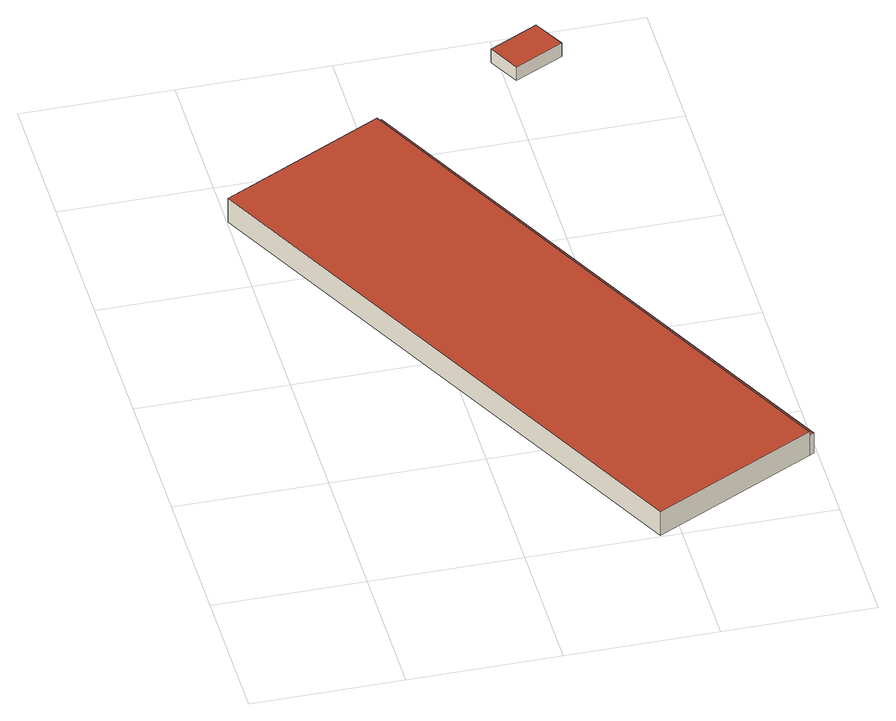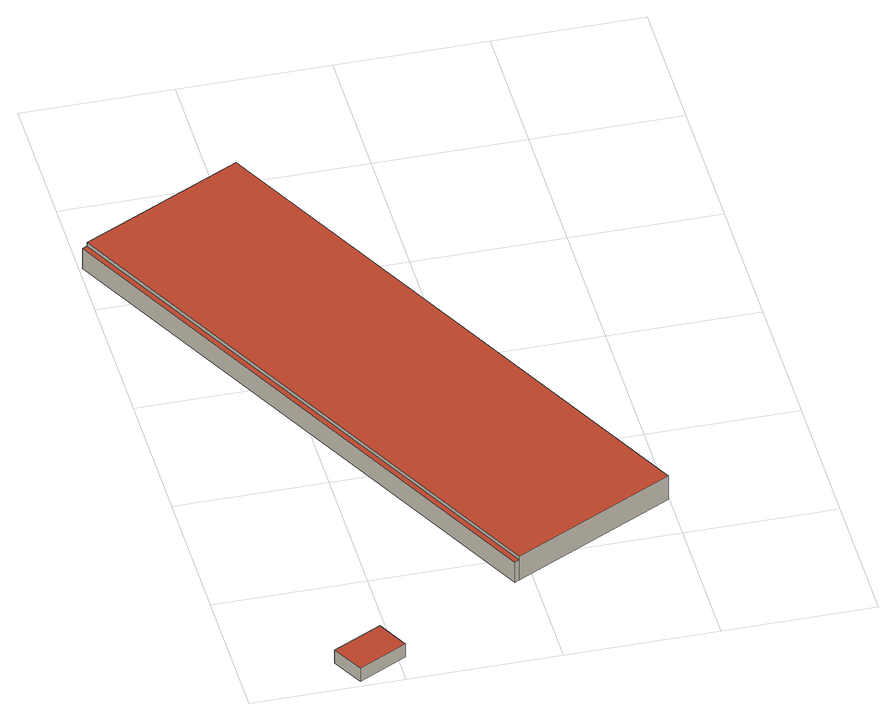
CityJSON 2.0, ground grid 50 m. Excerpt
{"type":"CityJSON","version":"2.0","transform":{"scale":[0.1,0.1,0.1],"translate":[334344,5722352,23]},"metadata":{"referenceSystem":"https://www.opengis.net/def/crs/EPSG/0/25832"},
"CityObjects":{
"building1":{"type":"Building","attributes":{"Geometrietyp2DReferenz":"3000","Gemeindeschluessel":"05170044","function":"31001_2100","roofType":"1000","measuredHeight":9.24},"address":[{"country":"Germany","locality":"Voerde","thoroughfareNumber":"36","thoroughfareName":"Schleusenstraße"}],"geometry":[{"type":"Solid","lod":"2","boundaries":[[[[0,1,2,3]],[[4,5,1,0]],[[6,7,5,4]],[[3,2,7,6]],[[4,0,3,6]],[[1,5,7,2]]]],"semantics":{"surfaces":[{"type":"WallSurface"},{"type":"RoofSurface"},{"type":"GroundSurface"}],"values":[[0,0,0,0,1,2]]}}]},
"building2":{"type":"Building","attributes":{"Geometrietyp2DReferenz":"3000","Gemeindeschluessel":"05170044","function":"51009_1610","roofType":"1000","measuredHeight":7.9},"geometry":[{"type":"Solid","lod":"2","boundaries":[[[[8,1,9,10]],[[11,2,1,8]],[[12,13,2,11]],[[10,9,13,12]],[[11,8,10,12]],[[1,2,13,9]]]],"semantics":{"surfaces":[{"type":"WallSurface"},{"type":"RoofSurface"},{"type":"GroundSurface"}],"values":[[0,0,0,0,1,2]]}}]},
"building3":{"type":"Building","attributes":{"Geometrietyp2DReferenz":"3000","Gemeindeschluessel":"05170044","function":"31001_2180","roofType":"1000","measuredHeight":5.14},"address":[{"country":"Germany","locality":"Voerde","thoroughfareNumber":"18m","thoroughfareName":"Schleusenstraße"}],"geometry":[{"type":"Solid","lod":"2","boundaries":[[[[14,15,16,17]],[[18,19,15,14]],[[20,21,19,18]],[[17,16,21,20]],[[18,14,17,20]],[[15,19,21,16]]]],"semantics":{"surfaces":[{"type":"WallSurface"},{"type":"RoofSurface"},{"type":"GroundSurface"}],"values":[[0,0,0,0,1,2]]}}]}
},
"vertices":[
[1472,281,102],[1472,281,9],[543,2104,9],[543,2104,102],[931,5,102],[931,5,9],[2,1828,102],[2,1828,9],
[1472,281,88],[1488,289,9],[1488,289,88],[543,2104,88],[559,2112,88],[559,2112,9],
[1196,2373,65],[1196,2373,13],[1141,2480,13],[1141,2480,65],[1032,2289,65],[1032,2289,13],[977,2396,65],[977,2396,13]
]}
